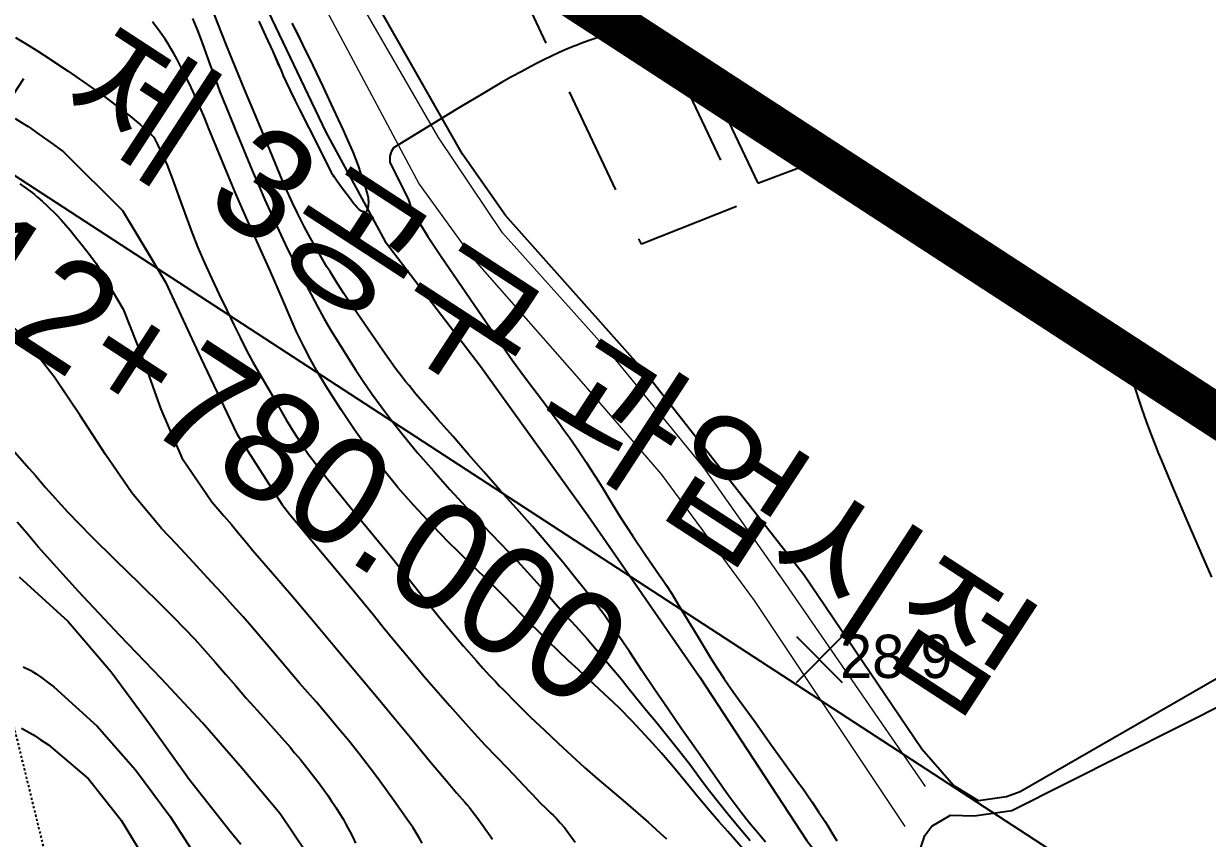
# Model space of a CAD drawing. Header units: millimetres. Extents: x 156921 to 159642, y 477538 to 479586.
# Drawn here: x 157368 to 157422.7, y 479426.3 to 479464 of the extents above; entities that cross this region are included whole.
import ezdxf
from ezdxf.enums import TextEntityAlignment as Align

# ---------------------------------------------------------------- set-up
doc = ezdxf.new("R2010")
doc.units = ezdxf.units.MM
doc.header["$MEASUREMENT"] = 0
for name, pattern in [('5M2P5', [7.5, 5, -2.5]), ('AM4', [4, 0, -4]), ('CONT', [2, 1, 1]), ('DGN Style 3', [0.047061, 0.033615, -0.013446])]:
    doc.linetypes.add(name, pattern=pattern)
doc.layers.add('A0013115', color=16, linetype='Continuous', lineweight=0, transparency=0.6)
for name, color, linetype, transparency in [('A0023119', 16, '5M2P5', 0.6), ('B0014117', 156, '5M2P5', 0.6), ('D0025111', 66, 'AM4', 0.6), ('E0022112', 146, 'Continuous', 0.6), ('F0017111', 94, 'Continuous', 0.6), ('F0017114', 80, 'Continuous', 0.6), ('F0027132', 56, 'Continuous', 0.6), ('F0027217', 56, 'Continuous', 0.6)]:
    doc.layers.add(name, color=color, linetype=linetype, transparency=transparency)
for name, color, linetype in [('CX-BORD-LIN1', 4, 'Continuous'), ('CX-BORD-LIN2', 3, 'Continuous'), ('CX-BORD-TEX3', 6, 'Continuous'), ('WD_일반', 7, 'Continuous')]:
    doc.layers.add(name, color=color, linetype=linetype)
doc.styles.add('HM 6_일반문자', font='BAREUNDOTUMPRO1.TTF')
doc.styles.add('HM 7_굵은 표 문자', font='BAREUNDOTUMPRO3.TTF')
doc.styles.add('TB_TEXT', font='BAREUNDOTUMPRO1.TTF')
doc.styles.add('TB_WBTXT', font='BareunDotumPro3.ttf')

# ---------------------------------------------------------------- blocks, each defined once
blk = doc.blocks.new('F0027217')
at = {"layer": 'F0027217'}
for points in [[(-0.707, 0.707), (0.707, -0.707)], [(-0.707, -0.707), (0.707, 0.707)]]:
    blk.add_lwpolyline(points, dxfattribs=at)
blk = doc.blocks.new('WD-LOW-S')
at = {"color": 0}
blk.add_lwpolyline([(0, -8), (0, 4, 0.414214)], format="xyb", dxfattribs=at)
blk.add_lwpolyline([(0, 0), (62.625, 0)], dxfattribs=at)
at = {"color": 0, "lineweight": -3, "style": 'HM 6_일반문자'}
blk.add_attdef('LOW_PREVIOUS_TEX', text='', height=5, dxfattribs=at).set_placement((-2, 2), align=Align.BOTTOM_RIGHT)
for tag, p in [('LOW_PRESENT_TEX', (2, 2)), ('STATION', (2, -8))]:
    blk.add_attdef(tag, text='', height=5, dxfattribs=at).set_placement(p, align=Align.BOTTOM_LEFT)
blk = doc.blocks.new('한맥도곽')
at = {"layer": 'CX-BORD-LIN1', "const_width": 2}
blk.add_lwpolyline([(821, 20), (25, 20), (25, 574), (821, 574)], close=True, dxfattribs=at)
at = {"layer": 'CX-BORD-LIN1', "style": 'TB_TEXT'}
for tag, height, p in [('TR_RDAT5', 3.5, (342.5, 53)), ('TR_DGN5', 3.5, (476.118, 53)), ('TR_CHK5', 3.5, (506.118, 53)), ('TR_APP5', 3.5, (536.118, 53)), ('TR_RNUM5', 3, (310.105, 52.637)), ('TR_RDAT4', 3.5, (342.5, 47)), ('TR_DGN4', 3.5, (476.118, 47)), ('TR_CHK4', 3.5, (506.118, 47)), ('TR_APP4', 3.5, (536.118, 47)), ('TR_RNUM4', 3, (310.105, 46.637)), ('TR_RDAT3', 3.5, (342.5, 41)), ('TR_DGN3', 3.5, (476.118, 41)), ('TR_CHK3', 3.5, (506.118, 41)), ('TR_APP3', 3.5, (536.118, 41)), ('TR_RNUM3', 3, (310.105, 40.637)), ('TR_RDAT2', 3.5, (342.5, 35)), ('TR_DGN2', 3.5, (476.118, 35)), ('TR_CHK2', 3.5, (506.118, 35)), ('TR_APP2', 3.5, (536.118, 35)), ('TR_RNUM2', 3, (310.105, 34.637)), ('TR_RDAT1', 3.5, (342.5, 29)), ('TR_DGN1', 3.5, (476.118, 29)), ('TR_CHK1', 3.5, (506.118, 29)), ('TR_APP1', 3.5, (536.118, 29)), ('TR_RNUM1', 3, (310.105, 28.637))]:
    blk.add_attdef(tag, text='', height=height, dxfattribs=at).set_placement(p, align=Align.MIDDLE_CENTER)
for tag, p in [('TR_RCON5', (367.303, 53)), ('TR_RCON4', (367.303, 47)), ('TR_RCON3', (367.303, 41)), ('TR_RCON2', (367.303, 35)), ('TR_RCON1', (367.303, 29))]:
    blk.add_attdef(tag, text='', height=3.5, dxfattribs=at).set_placement(p, align=Align.MIDDLE_LEFT)
at = {"layer": 'CX-BORD-LIN2', "style": 'TB_TEXT'}
for tag, p in [('TD_VERSION', (825.5, 68.015)), ('적용표준버전', (825.5, 35))]:
    blk.add_attdef(tag, text='', height=3, rotation=90, dxfattribs=at).set_placement(p, align=Align.MIDDLE_CENTER)
at = {"layer": 'CX-BORD-TEX3', "style": 'TB_TEXT'}
for tag, height, p in [('노선이정', 4.5, (170.034, 51.456)), ('설계공구', 4.5, (568, 51.361)), ('도 면 명', 4.5, (696, 43.192)), ('설 계 사', 4.5, (170, 42.588)), ('시공공구', 4.5, (568, 42.687)), ('시 공 사', 4.5, (170, 33.593)), ('도면축척', 4.5, (568.291, 33.513)), ('건설분야', 4.5, (170, 25.125)), ('건설단계', 4.5, (240, 25.125)), ('도면번호', 4.5, (568.291, 24.791)), ('편철번호', 4.5, (696, 25.002)), ('개정번호', 3, (310.082, 23.662)), ('날짜', 3, (342.5, 23.662)), ('내   용', 3, (420.5, 23.662)), ('작성자', 3, (478, 23.662)), ('검토자', 3, (508, 23.662)), ('확인자', 3, (538, 23.662))]:
    blk.add_attdef(tag, text='', height=height, dxfattribs=at).set_placement(p, align=Align.MIDDLE)
at = {"layer": 'CX-BORD-TEX3'}
for tag, height, style, p in [('TD_LNDST', 4.5, 'TB_TEXT', (240, 51.5)), ('TD_DSECT', 4.5, 'TB_TEXT', (600.5, 51.5)), ('TD_DDIST', 4.5, 'TB_TEXT', (649.5, 51.5)), ('TD_DNAME_TOP', 4.5, 'TB_TEXT', (766, 50.118)), ('TD_CSECT', 4.5, 'TB_TEXT', (600.5, 42.5)), ('TD_CDIST', 4.5, 'TB_TEXT', (649.5, 42.5)), ('TD_DNAME_MAIN', 6, 'TB_WBTXT', (766, 41.473)), ('TD_CCOMP', 4.5, 'TB_TEXT', (240, 33.593)), ('TD_SCAL', 4.5, 'TB_TEXT', (632, 33.748)), ('TD_DNAME_BOT', 4, 'TB_TEXT', (766, 33.174)), ('TD_FIELD', 4.5, 'TB_TEXT', (205, 25.125)), ('TD_CSTEP', 4.5, 'TB_TEXT', (275.744, 25.125)), ('TD_DWGCODE', 4.5, 'TB_TEXT', (632, 24.791)), ('TD_DWGNO', 4.5, 'TB_TEXT', (766, 25.002))]:
    blk.add_attdef(tag, text='', height=height, dxfattribs=dict(at, style=style)).set_placement(p, align=Align.MIDDLE_CENTER)
at = {"layer": 'CX-BORD-TEX3', "style": 'TB_TEXT'}
for tag, height, width, p in [('TD_DCOMP', 4.5, 0.85, (240, 42.588)), ('TD_CNAME', 5, 0.8, (90, 27.596))]:
    blk.add_attdef(tag, text='', height=height, dxfattribs=dict(at, width=width)).set_placement(p, align=Align.MIDDLE_CENTER)

msp = doc.modelspace()

# ---------------------------------------------------------------- linework, layer by layer
at = {"layer": 'A0013115', "transparency": 33554521, "flags": 128}
for points in [[(157375.81, 479476.668), (157378.267, 479471.794), (157382.143, 479464.318), (157386.287, 479456.555), (157388.74, 479453.16), (157393.678, 479447.544)], [(157409.663, 479428.724), (157403.194, 479438.104), (157399.434, 479443.47), (157395.149, 479448.708), (157390.135, 479454.309), (157387.183, 479458.708), (157383.754, 479464.629), (157379.46, 479473.441), (157378.828, 479474.703)], [(157409.663, 479428.724), (157403.194, 479438.104), (157399.434, 479443.47), (157395.149, 479448.708), (157390.135, 479454.309), (157387.183, 479458.708), (157383.754, 479464.629), (157382.775, 479466.637)], [(157381.739, 479465.098), (157382.143, 479464.318), (157386.287, 479456.555), (157388.74, 479453.16), (157393.678, 479447.544)], [(157393.678, 479447.544), (157397.456, 479443.159), (157401.755, 479437.324), (157408.706, 479426.885)], [(157393.678, 479447.544), (157397.456, 479443.159), (157401.755, 479437.324), (157408.706, 479426.885)]]:
    msp.add_lwpolyline(points, dxfattribs=at)
at = {"layer": 'A0023119', "linetype": 'DGN Style 3', "transparency": 33554521, "flags": 128}
for points in [[(157359.048, 479469.22), (157359.238, 479468.471), (157360.047, 479463.823), (157359.786, 479457.447), (157361.26, 479451.583), (157362.737, 479444.968), (157364.622, 479440.11), (157367.24, 479432.845), (157371.209, 479416.653), (157367.807, 479397.927), (157366.629, 479394.515)], [(157364.721, 479439.835), (157367.24, 479432.845), (157371.209, 479416.653), (157367.807, 479397.927), (157366.629, 479394.515)]]:
    msp.add_lwpolyline(points, dxfattribs=at)
at = {"layer": 'B0014117', "transparency": 33554521, "flags": 128}
for points in [[(157398.057, 479462.18), (157401.154, 479455.615), (157396.55, 479453.78), (157390.137, 479467.338)], [(157398.057, 479462.18), (157401.154, 479455.615), (157396.55, 479453.78)], [(157399.817, 479461.034), (157401.916, 479456.602)], [(157401.916, 479456.602), (157404.903, 479457.722)], [(157401.916, 479456.602), (157404.903, 479457.722)]]:
    msp.add_lwpolyline(points, dxfattribs=at)
at = {"layer": 'D0025111', "linetype": 'Continuous', "transparency": 33554521, "flags": 128}
for points in [[(157423.265, 479445.764), (157426.426, 479436.13), (157426.428, 479435.661), (157426.155, 479435.208), (157423.705, 479434.052), (157414.031, 479428.487), (157413.394, 479428.256), (157412.107, 479428.063), (157410.961, 479428.773), (157409.492, 479430.462), (157404.046, 479438.517), (157396.654, 479447.928), (157390.266, 479455.116), (157388.28, 479457.938), (157382.167, 479468.721)], [(157423.265, 479445.764), (157426.426, 479436.13), (157426.428, 479435.661), (157426.155, 479435.208), (157423.705, 479434.052), (157414.031, 479428.487), (157413.394, 479428.256), (157412.107, 479428.063), (157410.961, 479428.773), (157409.492, 479430.462), (157404.046, 479438.517), (157396.654, 479447.928), (157390.266, 479455.116), (157388.28, 479457.938), (157383.086, 479467.099)], [(157409.977, 479424.481), (157409.444, 479425.916), (157409.636, 479426.466), (157409.948, 479426.894), (157410.808, 479427.411), (157411.911, 479427.369), (157413.641, 479427.615), (157426.403, 479434.04), (157426.775, 479433.919), (157427.015, 479433.787), (157427.585, 479433.199), (157431.95, 479426.075), (157436.406, 479420.14), (157440.936, 479415.403), (157445.263, 479410.987), (157449.84, 479404.396), (157453.215, 479398.575), (157455.033, 479392.66), (157456.091, 479388.358), (157458.015, 479381.692)], [(157409.977, 479424.481), (157409.444, 479425.916), (157409.636, 479426.466), (157409.948, 479426.894), (157410.808, 479427.411), (157411.911, 479427.369), (157413.641, 479427.615), (157426.403, 479434.04), (157426.775, 479433.919), (157427.015, 479433.787), (157427.585, 479433.199), (157431.95, 479426.075), (157436.406, 479420.14), (157440.936, 479415.403), (157445.263, 479410.987), (157449.84, 479404.396), (157453.215, 479398.575), (157455.033, 479392.66), (157456.091, 479388.358), (157458.015, 479381.692)]]:
    msp.add_lwpolyline(points, dxfattribs=at)
at = {"layer": 'E0022112', "transparency": 33554521, "flags": 128}
for points in [[(157355.932, 479482.892), (157357.364, 479480.591), (157358.21, 479479.901), (157359.626, 479478.977), (157366.785, 479476.58), (157370.918, 479475.282), (157371.85, 479474.748), (157374.539, 479472.889), (157375.997, 479471.108), (157378.143, 479466.999), (157381.982, 479458.966), (157384.714, 479453.911), (157389.112, 479448.153), (157394.093, 479441.237), (157399.236, 479433.789), (157404.17, 479426.259), (157405.515, 479424.517)], [(157355.932, 479482.892), (157357.364, 479480.591), (157358.21, 479479.901), (157359.626, 479478.977), (157366.785, 479476.58), (157370.918, 479475.282), (157371.85, 479474.748), (157374.539, 479472.889), (157375.997, 479471.108), (157378.143, 479466.999), (157380.167, 479462.764)], [(157380.167, 479462.764), (157381.982, 479458.966), (157384.714, 479453.911), (157389.112, 479448.153), (157394.093, 479441.237), (157399.236, 479433.789), (157404.17, 479426.259), (157405.515, 479424.517)]]:
    msp.add_lwpolyline(points, dxfattribs=at)
at = {"layer": 'F0017111', "transparency": 33554521, "flags": 128}
for points in [[(157402.267, 479426.163), (157401.899, 479426.599), (157401.541, 479427.036), (157401.364, 479427.256), (157401.152, 479427.527), (157400.868, 479427.901), (157400.556, 479428.325), (157400.26, 479428.742), (157399.042, 479430.481), (157398.404, 479431.39), (157397.778, 479432.297), (157397.167, 479433.199), (157396.571, 479434.09), (157395.989, 479434.964), (157395.417, 479435.815), (157395.275, 479436.024), (157395.094, 479436.284), (157394.834, 479436.645), (157394.531, 479437.054), (157394.221, 479437.459), (157393.581, 479438.269), (157392.918, 479439.087), (157392.229, 479439.912), (157391.511, 479440.744), (157390.774, 479441.578), (157390.025, 479442.413), (157389.282, 479443.245), (157388.561, 479444.076), (157387.853, 479444.894), (157387.149, 479445.69), (157386.974, 479445.886), (157386.759, 479446.131), (157386.465, 479446.473), (157386.136, 479446.863), (157385.816, 479447.251), (157385.658, 479447.445), (157385.464, 479447.692), (157385.198, 479448.045), (157384.897, 479448.455), (157384.603, 479448.873), (157383.419, 479450.595), (157383.269, 479450.815), (157383.079, 479451.097), (157382.81, 479451.507), (157382.499, 479451.99), (157382.185, 479452.49), (157382.027, 479452.745), (157381.833, 479453.068), (157381.568, 479453.528), (157381.271, 479454.061), (157380.981, 479454.604), (157380.838, 479454.878), (157380.667, 479455.219), (157380.44, 479455.691), (157380.193, 479456.228), (157379.962, 479456.76), (157379.092, 479458.848), (157378.24, 479460.897), (157377.819, 479461.914), (157377.41, 479462.929), (157376.632, 479464.892)], [(157378.495, 479460.283), (157378.24, 479460.897), (157377.819, 479461.914), (157377.41, 479462.929), (157376.632, 479464.892)], [(157375.82, 479464.206), (157376.05, 479463.65), (157376.266, 479463.088), (157376.674, 479461.956), (157376.878, 479461.39), (157377.089, 479460.827), (157377.368, 479460.12), (157377.775, 479459.124), (157378.581, 479457.182), (157378.894, 479456.443), (157379.162, 479455.826), (157379.804, 479454.416), (157380.198, 479453.587), (157380.589, 479452.807), (157380.961, 479452.091), (157381.298, 479451.453), (157381.609, 479450.875), (157381.902, 479450.34), (157382.227, 479449.777), (157382.634, 479449.115), (157383.365, 479447.958), (157383.692, 479447.463), (157384.104, 479446.87), (157384.525, 479446.284), (157384.88, 479445.807), (157385.206, 479445.387), (157385.54, 479444.968), (157385.88, 479444.551), (157386.228, 479444.135), (157386.939, 479443.308), (157387.694, 479442.457), (157388.465, 479441.613), (157389.237, 479440.795), (157390.031, 479439.968), (157390.819, 479439.137), (157391.583, 479438.307), (157391.997, 479437.842), (157392.489, 479437.277), (157393.01, 479436.682), (157393.511, 479436.131), (157394.04, 479435.546), (157394.648, 479434.851), (157395.263, 479434.123), (157395.514, 479433.819), (157395.684, 479433.608), (157395.813, 479433.444), (157396.315, 479432.817), (157396.785, 479432.249), (157397.212, 479431.735), (157397.587, 479431.271), (157398.377, 479430.27), (157398.82, 479429.697), (157399.264, 479429.103), (157399.695, 479428.525), (157400.101, 479428.002), (157400.537, 479427.462), (157401.061, 479426.833), (157401.568, 479426.233)], [(157375.82, 479464.206), (157376.05, 479463.65), (157376.266, 479463.088), (157376.674, 479461.956), (157376.878, 479461.39), (157377.089, 479460.827), (157377.368, 479460.12), (157377.752, 479459.179)], [(157380.41, 479463.991), (157380.903, 479463.014), (157381.38, 479462.036), (157381.847, 479461.036), (157382.311, 479460.033), (157382.775, 479459.048), (157382.999, 479458.561), (157383.205, 479458.076), (157383.374, 479457.653), (157383.486, 479457.352), (157383.568, 479457.113), (157383.714, 479456.675), (157383.824, 479456.321), (157383.895, 479456.068), (157383.915, 479455.991), (157383.923, 479455.953), (157383.935, 479455.862), (157383.945, 479455.718), (157383.935, 479455.577), (157383.913, 479455.456), (157383.886, 479455.371), (157383.857, 479455.304), (157383.84, 479455.275), (157383.818, 479455.255), (157383.763, 479455.243), (157383.599, 479455.325), (157383.502, 479455.407), (157383.408, 479455.497), (157383.328, 479455.581), (157383.274, 479455.646), (157383.062, 479455.923), (157382.757, 479456.329), (157382.519, 479456.659), (157382.355, 479456.896), (157382.308, 479456.969), (157382.286, 479457.005), (157382.241, 479457.095), (157381.648, 479458.274), (157380.771, 479460.011), (157380.557, 479460.438), (157380.345, 479460.879), (157380.161, 479461.274), (157380.029, 479461.564), (157379.925, 479461.801), (157379.537, 479462.678), (157379.206, 479463.415), (157378.9, 479464.086)], [(157379.764, 479462.166), (157379.537, 479462.678), (157379.206, 479463.415), (157378.9, 479464.086)], [(157380.41, 479463.991), (157380.66, 479463.496)], [(157380.66, 479463.496), (157380.903, 479463.014), (157381.38, 479462.036), (157381.847, 479461.036), (157382.311, 479460.033), (157382.775, 479459.048), (157382.999, 479458.561), (157383.205, 479458.076), (157383.374, 479457.653), (157383.486, 479457.352), (157383.568, 479457.113), (157383.714, 479456.675), (157383.824, 479456.321), (157383.895, 479456.068), (157383.915, 479455.991), (157383.923, 479455.953), (157383.935, 479455.862), (157383.945, 479455.718), (157383.935, 479455.577), (157383.913, 479455.456), (157383.886, 479455.371), (157383.857, 479455.304), (157383.84, 479455.275), (157383.818, 479455.255), (157383.763, 479455.243), (157383.599, 479455.325), (157383.502, 479455.407), (157383.408, 479455.497), (157383.328, 479455.581), (157383.274, 479455.646), (157383.062, 479455.923), (157382.757, 479456.329), (157382.519, 479456.659), (157382.355, 479456.896), (157382.308, 479456.969), (157382.286, 479457.005), (157382.241, 479457.095), (157381.648, 479458.274), (157380.771, 479460.011), (157380.557, 479460.438), (157380.345, 479460.879), (157380.161, 479461.274), (157380.029, 479461.564), (157379.925, 479461.801), (157379.764, 479462.166)], [(157395.681, 479463.728), (157395.409, 479463.64), (157394.667, 479463.384), (157393.828, 479463.082), (157393.606, 479463.001), (157393.324, 479462.889), (157392.921, 479462.717), (157392.453, 479462.503), (157391.975, 479462.268), (157391.733, 479462.146), (157391.434, 479461.991), (157391.019, 479461.768), (157390.548, 479461.51), (157390.083, 479461.247), (157389.155, 479460.705), (157388.222, 479460.143), (157387.989, 479460), (157385.107, 479458.232), (157384.994, 479458.054), (157384.929, 479457.848), (157384.938, 479457.576), (157385.786, 479455.835), (157385.881, 479455.536), (157385.989, 479455.297), (157386.117, 479455.064), (157386.255, 479454.833), (157386.432, 479454.544), (157386.689, 479454.139), (157386.992, 479453.675), (157387.305, 479453.211), (157388.641, 479451.259), (157390.112, 479449.103), (157390.311, 479448.818), (157390.6, 479448.414), (157390.94, 479447.949), (157391.291, 479447.478), (157391.979, 479446.562), (157392.611, 479445.703), (157392.762, 479445.496), (157392.952, 479445.23), (157393.22, 479444.85), (157393.527, 479444.405), (157393.836, 479443.948), (157393.992, 479443.716), (157394.181, 479443.427), (157394.439, 479443.023), (157394.727, 479442.561), (157395.006, 479442.101), (157395.143, 479441.87), (157395.317, 479441.584), (157395.566, 479441.188), (157395.856, 479440.738), (157396.151, 479440.292), (157396.752, 479439.404), (157397.359, 479438.515), (157397.512, 479438.293), (157397.7, 479438.011), (157397.959, 479437.61), (157398.25, 479437.144), (157398.537, 479436.669), (157399.116, 479435.7), (157399.721, 479434.709), (157399.876, 479434.458), (157400.076, 479434.145), (157400.366, 479433.708), (157400.709, 479433.21), (157401.065, 479432.712), (157401.778, 479431.73), (157402.465, 479430.77), (157403.136, 479429.83), (157403.8, 479428.908), (157403.965, 479428.68), (157404.165, 479428.398), (157404.433, 479428.006), (157404.729, 479427.563), (157405.01, 479427.126), (157405.148, 479426.908), (157405.32, 479426.628), (157405.561, 479426.223)], [(157395.681, 479463.728), (157395.409, 479463.64), (157394.667, 479463.384), (157393.828, 479463.082), (157393.606, 479463.001), (157393.324, 479462.889), (157392.921, 479462.717), (157392.453, 479462.503), (157391.975, 479462.268), (157391.733, 479462.146), (157391.434, 479461.991), (157391.019, 479461.768), (157390.548, 479461.51), (157390.083, 479461.247), (157389.155, 479460.705), (157388.222, 479460.143), (157387.989, 479460), (157385.107, 479458.232), (157384.994, 479458.054), (157384.929, 479457.848), (157384.938, 479457.576), (157385.786, 479455.835), (157385.881, 479455.536), (157385.989, 479455.297), (157386.117, 479455.064), (157386.255, 479454.833), (157386.432, 479454.544), (157386.689, 479454.139), (157386.992, 479453.675), (157387.305, 479453.211), (157388.641, 479451.259), (157390.112, 479449.103), (157390.311, 479448.818), (157390.6, 479448.414), (157390.94, 479447.949), (157391.291, 479447.478), (157391.979, 479446.562), (157392.611, 479445.703), (157392.762, 479445.496), (157392.952, 479445.23), (157393.22, 479444.85), (157393.527, 479444.405), (157393.836, 479443.948), (157393.992, 479443.716), (157394.181, 479443.427), (157394.439, 479443.023), (157394.727, 479442.561), (157395.006, 479442.101), (157395.143, 479441.87), (157395.317, 479441.584), (157395.566, 479441.188), (157395.856, 479440.738), (157396.151, 479440.292), (157396.752, 479439.404), (157397.359, 479438.515), (157397.512, 479438.293), (157397.7, 479438.011), (157397.959, 479437.61), (157398.25, 479437.144), (157398.537, 479436.669), (157399.116, 479435.7), (157399.721, 479434.709), (157399.876, 479434.458), (157400.076, 479434.145), (157400.366, 479433.708), (157400.709, 479433.21), (157401.065, 479432.712), (157401.778, 479431.73), (157402.465, 479430.77), (157403.136, 479429.83), (157403.8, 479428.908), (157403.965, 479428.68), (157404.165, 479428.398), (157404.433, 479428.006), (157404.729, 479427.563), (157405.01, 479427.126), (157405.148, 479426.908), (157405.32, 479426.628), (157405.561, 479426.223)], [(157367.65, 479463.33), (157368.187, 479463.008), (157368.636, 479462.731), (157368.938, 479462.536), (157370.083, 479461.77), (157370.949, 479461.18), (157371.715, 479460.639), (157372.946, 479459.699), (157373.404, 479459.314), (157373.748, 479459.007), (157373.971, 479458.791), (157374.032, 479458.726), (157374.057, 479458.695), (157374.208, 479458.391), (157374.433, 479457.919), (157374.646, 479457.431), (157374.824, 479456.993), (157374.945, 479456.671), (157375.036, 479456.407), (157375.4, 479455.38), (157375.758, 479454.414), (157376.053, 479453.662), (157376.373, 479452.921), (157376.71, 479452.187), (157377.057, 479451.458), (157377.408, 479450.73), (157377.75, 479450.022), (157378.018, 479449.466), (157378.304, 479448.9), (157378.607, 479448.333), (157378.925, 479447.776), (157379.554, 479446.705), (157380.152, 479445.673), (157380.461, 479445.154), (157380.803, 479444.621), (157380.987, 479444.349), (157381.179, 479444.076), (157381.354, 479443.835), (157381.484, 479443.662), (157381.591, 479443.523), (157382.025, 479442.968), (157382.469, 479442.415), (157383.398, 479441.28), (157384.409, 479440.056), (157384.944, 479439.405), (157385.486, 479438.73), (157386.598, 479437.324), (157387.167, 479436.611), (157387.744, 479435.911), (157388.33, 479435.221), (157388.926, 479434.537), (157389.229, 479434.199), (157389.535, 479433.865), (157389.805, 479433.576), (157390.001, 479433.372), (157390.159, 479433.21), (157390.793, 479432.57), (157391.432, 479431.941), (157392.069, 479431.328), (157392.695, 479430.734), (157393.311, 479430.162), (157393.916, 479429.616), (157394.514, 479429.091), (157395.11, 479428.585), (157395.7, 479428.087), (157396.278, 479427.592), (157396.85, 479427.091), (157397.419, 479426.579), (157397.702, 479426.316)], [(157367.65, 479463.33), (157368.187, 479463.008), (157368.636, 479462.731), (157368.938, 479462.536), (157370.083, 479461.77), (157370.949, 479461.18), (157371.715, 479460.639), (157372.946, 479459.699), (157373.404, 479459.314), (157373.748, 479459.007), (157373.971, 479458.791), (157374.032, 479458.726), (157374.057, 479458.695), (157374.208, 479458.391), (157374.433, 479457.919), (157374.646, 479457.431), (157374.824, 479456.993), (157374.945, 479456.671), (157375.036, 479456.407), (157375.328, 479455.582)], [(157402.267, 479426.163), (157401.899, 479426.599), (157401.541, 479427.036), (157401.364, 479427.256), (157401.152, 479427.527), (157400.868, 479427.901), (157400.556, 479428.325), (157400.26, 479428.742), (157399.042, 479430.481), (157398.404, 479431.39), (157397.778, 479432.297), (157397.167, 479433.199), (157396.571, 479434.09), (157395.989, 479434.964), (157395.417, 479435.815), (157395.275, 479436.024), (157395.094, 479436.284), (157394.834, 479436.645), (157394.531, 479437.054), (157394.221, 479437.459), (157393.581, 479438.269), (157392.918, 479439.087), (157392.229, 479439.912), (157391.511, 479440.744), (157390.774, 479441.578), (157390.025, 479442.413), (157389.282, 479443.245), (157388.561, 479444.076), (157387.853, 479444.894), (157387.149, 479445.69), (157386.974, 479445.886), (157386.759, 479446.131), (157386.465, 479446.473), (157386.136, 479446.863), (157385.816, 479447.251), (157385.658, 479447.445), (157385.464, 479447.692), (157385.198, 479448.045), (157384.897, 479448.455), (157384.603, 479448.873), (157383.419, 479450.595), (157383.269, 479450.815), (157383.079, 479451.097), (157382.81, 479451.507), (157382.499, 479451.99), (157382.185, 479452.49), (157382.027, 479452.745), (157381.833, 479453.068), (157381.568, 479453.528), (157381.271, 479454.061), (157380.981, 479454.604), (157380.838, 479454.878), (157380.667, 479455.219), (157380.44, 479455.691), (157380.193, 479456.228), (157379.962, 479456.76), (157379.092, 479458.848), (157378.495, 479460.283)], [(157367.632, 479459.597), (157368.078, 479459.318), (157368.234, 479459.216), (157368.324, 479459.155), (157368.616, 479458.946), (157369.395, 479458.388), (157369.869, 479458.051), (157372.593, 479455.334), (157374.58, 479452.026), (157376.203, 479448.52), (157377.86, 479445.03), (157379.939, 479441.78), (157380.321, 479441.303), (157380.731, 479440.805), (157381.18, 479440.267), (157382.146, 479439.117), (157383.167, 479437.888), (157384.169, 479436.654), (157384.629, 479436.085), (157385.052, 479435.575), (157386.008, 479434.431), (157386.519, 479433.82), (157386.95, 479433.314), (157387.701, 479432.452), (157388.426, 479431.635), (157388.833, 479431.187), (157389.324, 479430.66), (157389.85, 479430.104), (157390.362, 479429.571), (157390.87, 479429.041), (157391.382, 479428.496), (157391.511, 479428.357), (157391.669, 479428.191), (157391.886, 479427.969), (157392.13, 479427.726), (157392.369, 479427.497), (157392.487, 479427.385), (157392.624, 479427.247), (157392.801, 479427.055), (157392.988, 479426.837), (157393.155, 479426.621), (157393.492, 479426.167)], [(157367.632, 479459.597), (157368.078, 479459.318), (157368.234, 479459.216), (157368.324, 479459.155), (157368.616, 479458.946), (157369.395, 479458.388), (157369.869, 479458.051), (157372.593, 479455.334), (157373.804, 479453.318)], [(157377.752, 479459.179), (157377.775, 479459.124), (157378.581, 479457.182), (157378.894, 479456.443), (157379.162, 479455.826), (157379.804, 479454.416), (157380.198, 479453.587), (157380.589, 479452.807), (157380.961, 479452.091), (157381.298, 479451.453), (157381.609, 479450.875), (157381.902, 479450.34), (157382.227, 479449.777), (157382.634, 479449.115), (157383.365, 479447.958), (157383.692, 479447.463), (157384.104, 479446.87), (157384.525, 479446.284), (157384.88, 479445.807), (157385.206, 479445.387), (157385.54, 479444.968), (157385.88, 479444.551), (157386.228, 479444.135), (157386.939, 479443.308), (157387.694, 479442.457), (157388.465, 479441.613), (157389.237, 479440.795), (157390.031, 479439.968), (157390.819, 479439.137), (157391.583, 479438.307), (157391.997, 479437.842), (157392.489, 479437.277), (157393.01, 479436.682), (157393.511, 479436.131), (157394.04, 479435.546), (157394.648, 479434.851), (157395.263, 479434.123), (157395.514, 479433.819), (157395.684, 479433.608), (157395.813, 479433.444), (157396.315, 479432.817), (157396.785, 479432.249), (157397.212, 479431.735), (157397.587, 479431.271), (157398.377, 479430.27), (157398.82, 479429.697), (157399.264, 479429.103), (157399.695, 479428.525), (157400.101, 479428.002), (157400.537, 479427.462), (157401.061, 479426.833), (157401.568, 479426.233)], [(157367.848, 479456.573), (157368.109, 479456.386), (157368.436, 479456.149), (157368.53, 479456.075), (157368.682, 479455.947), (157368.877, 479455.777), (157369.096, 479455.577), (157369.546, 479455.135), (157369.76, 479454.904), (157369.966, 479454.667), (157370.169, 479454.427), (157370.409, 479454.136), (157370.724, 479453.744), (157371.062, 479453.31), (157371.372, 479452.896), (157372.614, 479450.775), (157373.528, 479448.489), (157374.354, 479446.169), (157375.334, 479443.912), (157376.706, 479441.875), (157377.268, 479441.239), (157377.618, 479440.837), (157377.949, 479440.438), (157378.275, 479440.039), (157378.612, 479439.637), (157379.426, 479438.687), (157380.389, 479437.566), (157381.386, 479436.382), (157382.552, 479434.996), (157383.675, 479433.66), (157384.465, 479432.708), (157385.121, 479431.918), (157385.878, 479431.001), (157386.763, 479429.922), (157387.623, 479428.895), (157388.015, 479428.439), (157388.39, 479428.01), (157388.481, 479427.907), (157388.601, 479427.762), (157388.78, 479427.533), (157388.994, 479427.248), (157389.221, 479426.93), (157389.671, 479426.299)], [(157367.848, 479456.573), (157368.109, 479456.386), (157368.436, 479456.149), (157368.53, 479456.075), (157368.682, 479455.947), (157368.877, 479455.777), (157369.096, 479455.577), (157369.546, 479455.135), (157369.76, 479454.904), (157369.966, 479454.667), (157370.169, 479454.427), (157370.409, 479454.136), (157370.724, 479453.744), (157371.062, 479453.31), (157371.372, 479452.896), (157372.371, 479451.191)], [(157375.328, 479455.582), (157375.4, 479455.38), (157375.758, 479454.414), (157376.053, 479453.662), (157376.373, 479452.921), (157376.71, 479452.187), (157377.057, 479451.458), (157377.408, 479450.73), (157377.75, 479450.022), (157378.018, 479449.466), (157378.304, 479448.9), (157378.607, 479448.333), (157378.925, 479447.776), (157379.554, 479446.705), (157380.152, 479445.673), (157380.461, 479445.154), (157380.803, 479444.621), (157380.987, 479444.349), (157381.179, 479444.076), (157381.354, 479443.835), (157381.484, 479443.662), (157381.591, 479443.523), (157382.025, 479442.968), (157382.469, 479442.415), (157383.398, 479441.28), (157384.409, 479440.056), (157384.944, 479439.405), (157385.486, 479438.73), (157386.598, 479437.324), (157387.167, 479436.611), (157387.744, 479435.911), (157388.33, 479435.221), (157388.926, 479434.537), (157389.229, 479434.199), (157389.535, 479433.865), (157389.805, 479433.576), (157390.001, 479433.372), (157390.159, 479433.21), (157390.793, 479432.57), (157391.432, 479431.941), (157392.069, 479431.328), (157392.695, 479430.734), (157393.311, 479430.162), (157393.916, 479429.616), (157394.514, 479429.091), (157395.11, 479428.585), (157395.7, 479428.087), (157396.278, 479427.592), (157396.85, 479427.091), (157397.419, 479426.579), (157397.702, 479426.316)], [(157373.804, 479453.318), (157374.58, 479452.026), (157376.203, 479448.52), (157377.86, 479445.03), (157379.939, 479441.78), (157380.321, 479441.303), (157380.731, 479440.805), (157381.18, 479440.267), (157382.146, 479439.117), (157383.167, 479437.888), (157384.169, 479436.654), (157384.629, 479436.085), (157385.052, 479435.575), (157386.008, 479434.431), (157386.519, 479433.82), (157386.95, 479433.314), (157387.701, 479432.452), (157388.426, 479431.635), (157388.833, 479431.187), (157389.324, 479430.66), (157389.85, 479430.104), (157390.362, 479429.571), (157390.87, 479429.041), (157391.382, 479428.496), (157391.511, 479428.357), (157391.669, 479428.191), (157391.886, 479427.969), (157392.13, 479427.726), (157392.369, 479427.497), (157392.487, 479427.385), (157392.624, 479427.247), (157392.801, 479427.055), (157392.988, 479426.837), (157393.155, 479426.621), (157393.492, 479426.167)], [(157372.371, 479451.191), (157372.614, 479450.775), (157373.528, 479448.489), (157374.354, 479446.169), (157375.334, 479443.912), (157376.706, 479441.875), (157377.268, 479441.239), (157377.618, 479440.837), (157377.949, 479440.438), (157378.275, 479440.039), (157378.612, 479439.637), (157379.426, 479438.687), (157380.389, 479437.566), (157381.386, 479436.382), (157382.552, 479434.996), (157383.675, 479433.66), (157384.465, 479432.708), (157385.121, 479431.918), (157385.878, 479431.001), (157386.763, 479429.922), (157387.623, 479428.895), (157388.015, 479428.439), (157388.39, 479428.01), (157388.481, 479427.907), (157388.601, 479427.762), (157388.78, 479427.533), (157388.994, 479427.248), (157389.221, 479426.93), (157389.671, 479426.299)], [(157386.418, 479426.115), (157386.288, 479426.354), (157386.143, 479426.598), (157386.005, 479426.816), (157385.897, 479426.974), (157385.804, 479427.104), (157385.11, 479428.082), (157384.484, 479428.963), (157384.181, 479429.378), (157383.873, 479429.784), (157383.513, 479430.244), (157383.05, 479430.821), (157382.537, 479431.449), (157382.026, 479432.061), (157381.548, 479432.621), (157381.133, 479433.092), (157380.763, 479433.51), (157380.423, 479433.907), (157379.605, 479434.877), (157378.632, 479436.015), (157378.152, 479436.566), (157377.673, 479437.107), (157377.192, 479437.642), (157376.703, 479438.173), (157375.67, 479439.295), (157375.081, 479439.93), (157374.396, 479440.65), (157373.019, 479442.298), (157371.798, 479444.065), (157370.638, 479445.874), (157369.441, 479447.657), (157368.11, 479449.343), (157367.36, 479450.188)], [(157369.715, 479447.248), (157369.441, 479447.657), (157368.11, 479449.343), (157367.36, 479450.188)], [(157422.888, 479438.409), (157422.41, 479439.49), (157421.689, 479441.134), (157421.059, 479442.609), (157420.57, 479443.784), (157420.41, 479444.176), (157420.323, 479444.394), (157420.071, 479445.052), (157419.87, 479445.591), (157419.668, 479446.158), (157419.265, 479447.374), (157419.076, 479447.977), (157418.912, 479448.514), (157418.88, 479448.62)], [(157422.888, 479438.409), (157422.41, 479439.49), (157421.689, 479441.134), (157421.059, 479442.609), (157420.57, 479443.784), (157420.41, 479444.176), (157420.323, 479444.394), (157420.071, 479445.052), (157419.87, 479445.591), (157419.668, 479446.158), (157419.265, 479447.374), (157419.076, 479447.977), (157418.912, 479448.514), (157418.88, 479448.62)], [(157386.418, 479426.115), (157386.288, 479426.354), (157386.143, 479426.598), (157386.005, 479426.816), (157385.897, 479426.974), (157385.804, 479427.104), (157385.11, 479428.082), (157384.484, 479428.963), (157384.181, 479429.378), (157383.873, 479429.784), (157383.513, 479430.244), (157383.05, 479430.821), (157382.537, 479431.449), (157382.026, 479432.061), (157381.548, 479432.621), (157381.133, 479433.092), (157380.763, 479433.51), (157380.423, 479433.907), (157379.605, 479434.877), (157378.632, 479436.015), (157378.152, 479436.566), (157377.673, 479437.107), (157377.192, 479437.642), (157376.703, 479438.173), (157375.67, 479439.295), (157375.081, 479439.93), (157374.396, 479440.65), (157373.019, 479442.298), (157371.798, 479444.065), (157370.638, 479445.874), (157369.715, 479447.248)], [(157381.07, 479425.68), (157379.867, 479427.461), (157378.113, 479429.57), (157376.284, 479431.666), (157374.387, 479433.7), (157372.462, 479435.709), (157370.553, 479437.733), (157368.702, 479439.809), (157368.152, 479440.452), (157367.721, 479440.945)], [(157381.07, 479425.68), (157379.867, 479427.461), (157378.113, 479429.57), (157376.284, 479431.666), (157374.387, 479433.7), (157372.462, 479435.709), (157370.553, 479437.733), (157368.702, 479439.809), (157368.152, 479440.452), (157367.721, 479440.945)], [(157367.815, 479438.412), (157370.079, 479436.354), (157372.065, 479434.024), (157373.886, 479431.561), (157375.673, 479429.074), (157377.56, 479426.662), (157378.058, 479426.074)], [(157367.815, 479438.412), (157370.079, 479436.354), (157372.065, 479434.024), (157373.886, 479431.561), (157375.673, 479429.074), (157377.56, 479426.662), (157378.058, 479426.074)], [(157368.006, 479434.252), (157368.319, 479434.112), (157368.349, 479434.095), (157368.408, 479434.059), (157368.6, 479433.933), (157368.865, 479433.748), (157369.189, 479433.51), (157369.416, 479433.331), (157371.412, 479431.524), (157373.192, 479429.505), (157374.791, 479427.339), (157376.251, 479425.076)], [(157368.006, 479434.252), (157368.319, 479434.112), (157368.349, 479434.095), (157368.408, 479434.059), (157368.6, 479433.933), (157368.865, 479433.748), (157369.189, 479433.51), (157369.416, 479433.331), (157371.412, 479431.524), (157373.192, 479429.505), (157374.791, 479427.339), (157376.251, 479425.076)], [(157367.922, 479431.433), (157368.308, 479431.216), (157368.444, 479431.135), (157368.525, 479431.084), (157368.791, 479430.908), (157369.178, 479430.654), (157371.022, 479429.082), (157372.522, 479427.175), (157373.788, 479425.103)], [(157367.922, 479431.433), (157368.308, 479431.216), (157368.444, 479431.135), (157368.525, 479431.084), (157368.791, 479430.908), (157369.178, 479430.654), (157371.022, 479429.082), (157372.522, 479427.175), (157373.788, 479425.103)]]:
    msp.add_lwpolyline(points, dxfattribs=at)
at = {"layer": 'F0017114', "transparency": 33554521, "flags": 128}
for points in [[(157401.356, 479425.72), (157400.528, 479426.65), (157400.12, 479427.112), (157399.726, 479427.569), (157399.39, 479427.967), (157399.155, 479428.252), (157398.597, 479428.936), (157398.034, 479429.617), (157397.466, 479430.273), (157397.084, 479430.702), (157396.699, 479431.124), (157396.114, 479431.751), (157395.496, 479432.378), (157395.062, 479432.802), (157394.601, 479433.235), (157393.645, 479434.116), (157393.168, 479434.559), (157392.704, 479434.998), (157392.254, 479435.432), (157391.819, 479435.861), (157391.401, 479436.284), (157390.996, 479436.699), (157390.188, 479437.528), (157389.772, 479437.946), (157389.347, 479438.363), (157388.489, 479439.189), (157388.068, 479439.596), (157387.66, 479440), (157387.268, 479440.399), (157386.893, 479440.793), (157386.038, 479441.715), (157385.303, 479442.547), (157384.605, 479443.41), (157383.939, 479444.298), (157383.301, 479445.206), (157382.686, 479446.13), (157382.402, 479446.568), (157381.97, 479447.248), (157381.832, 479447.47), (157381.759, 479447.59), (157381.558, 479447.936), (157381.246, 479448.493), (157380.954, 479449.056), (157380.711, 479449.553), (157380.627, 479449.732), (157380.579, 479449.839), (157380.426, 479450.201), (157379.929, 479451.358), (157379.419, 479452.519), (157378.376, 479454.851), (157377.869, 479456.003), (157377.399, 479457.117), (157376.562, 479459.161), (157376.368, 479459.633), (157376.169, 479460.099), (157375.991, 479460.504), (157375.862, 479460.791), (157375.756, 479461.018), (157375.539, 479461.471), (157375.312, 479461.923), (157375.105, 479462.317), (157374.951, 479462.597), (157374.824, 479462.821), (157374.693, 479463.043), (157374.554, 479463.261), (157374.253, 479463.688), (157374.104, 479463.884), (157373.97, 479464.052)], [(157377.007, 479458.074), (157376.562, 479459.161), (157376.368, 479459.633), (157376.169, 479460.099), (157375.991, 479460.504), (157375.862, 479460.791), (157375.756, 479461.018), (157375.539, 479461.471), (157375.312, 479461.923), (157375.105, 479462.317), (157374.951, 479462.597), (157374.824, 479462.821), (157374.693, 479463.043), (157374.554, 479463.261), (157374.253, 479463.688), (157374.104, 479463.884), (157373.97, 479464.052)], [(157401.356, 479425.72), (157400.528, 479426.65), (157400.12, 479427.112), (157399.726, 479427.569), (157399.39, 479427.967), (157399.155, 479428.252), (157398.597, 479428.936), (157398.034, 479429.617), (157397.466, 479430.273), (157397.084, 479430.702), (157396.699, 479431.124), (157396.114, 479431.751), (157395.496, 479432.378), (157395.062, 479432.802), (157394.601, 479433.235), (157393.645, 479434.116), (157393.168, 479434.559), (157392.704, 479434.998), (157392.254, 479435.432), (157391.819, 479435.861), (157391.401, 479436.284), (157390.996, 479436.699), (157390.188, 479437.528), (157389.772, 479437.946), (157389.347, 479438.363), (157388.489, 479439.189), (157388.068, 479439.596), (157387.66, 479440), (157387.268, 479440.399), (157386.893, 479440.793), (157386.038, 479441.715), (157385.303, 479442.547), (157384.605, 479443.41), (157383.939, 479444.298), (157383.301, 479445.206), (157382.686, 479446.13), (157382.402, 479446.568), (157381.97, 479447.248), (157381.832, 479447.47), (157381.759, 479447.59), (157381.558, 479447.936), (157381.246, 479448.493), (157380.954, 479449.056), (157380.711, 479449.553), (157380.627, 479449.732), (157380.579, 479449.839), (157380.426, 479450.201), (157379.929, 479451.358), (157379.419, 479452.519), (157378.376, 479454.851), (157377.869, 479456.003), (157377.399, 479457.117), (157377.007, 479458.074)], [(157367.268, 479444.582), (157368.067, 479443.667), (157368.271, 479443.435), (157368.565, 479443.097), (157369.038, 479442.545), (157370.069, 479441.397), (157371.144, 479440.289), (157372.243, 479439.205), (157373.352, 479438.131), (157374.454, 479437.051), (157374.949, 479436.557), (157375.437, 479436.053), (157375.922, 479435.532), (157376.402, 479435.002), (157376.876, 479434.467), (157377.348, 479433.926), (157377.819, 479433.376), (157378.299, 479432.817), (157378.799, 479432.251), (157379.823, 479431.112), (157380.324, 479430.543), (157380.536, 479430.293), (157380.683, 479430.115), (157380.799, 479429.973), (157381.25, 479429.406), (157381.676, 479428.848), (157381.88, 479428.571), (157382.076, 479428.295), (157382.243, 479428.054), (157382.358, 479427.883), (157382.447, 479427.746), (157382.62, 479427.473), (157382.784, 479427.2), (157382.921, 479426.962), (157383.014, 479426.792), (157383.084, 479426.656), (157383.222, 479426.385), (157383.353, 479426.115)]]:
    msp.add_lwpolyline(points, dxfattribs=at)

# ---------------------------------------------------------------- block references
at = {"rotation": 326.9270375787892}
msp.add_blockref('한맥도곽', (156920.788, 479088.004), dxfattribs=at)
at = {"layer": 'F0027217', "linetype": 'Continuous', "lineweight": 13, "transparency": 33554521, "xscale": 1.5, "yscale": 1.5, "zscale": 1.5}
msp.add_blockref('F0027217', (157404.761, 479434.594, -471.059), dxfattribs=at)
at = {"layer": 'WD_일반', "color": 13, "linetype": 'CONT'}
ref = msp.add_blockref('WD-LOW-S', (157365.849, 479458.094), dxfattribs=dict(at, rotation=326.9270375787892))
ref.add_attrib('LOW_PRESENT_TEX', '제 3공구 과업시점', dxfattribs={"layer": '0', "color": 0, "lineweight": -3, "height": 5, "rotation": 326.927, "style": 'HM 7_굵은 표 문자'}).set_placement((157368.617, 479458.679), align=Align.BOTTOM_LEFT)
ref.add_attrib('STATION', '12+780.000', dxfattribs={"layer": '0', "color": 0, "lineweight": -3, "height": 5, "rotation": 326.927, "style": 'HM 7_굵은 표 문자'}).set_placement((157363.16, 479450.299), align=Align.BOTTOM_LEFT)
ref.add_attrib('LOW_PREVIOUS_TEX', '제 2공구 과업종점', dxfattribs={"layer": '0', "color": 0, "lineweight": -3, "height": 5, "rotation": 326.927, "style": 'TB_TEXT'}).set_placement((157365.265, 479460.862), align=Align.BOTTOM_RIGHT)

# ---------------------------------------------------------------- texts
at = {"layer": 'F0027132', "transparency": 33554521, "style": 'HM 6_일반문자'}
msp.add_text('28.9', height=2, dxfattribs=at).set_placement((157405.711, 479433.744, -471.059))
msp.add_text('28.9', height=2, dxfattribs=at).set_placement((157405.711, 479433.744, -471.059))

doc.saveas('drawing.dxf')
